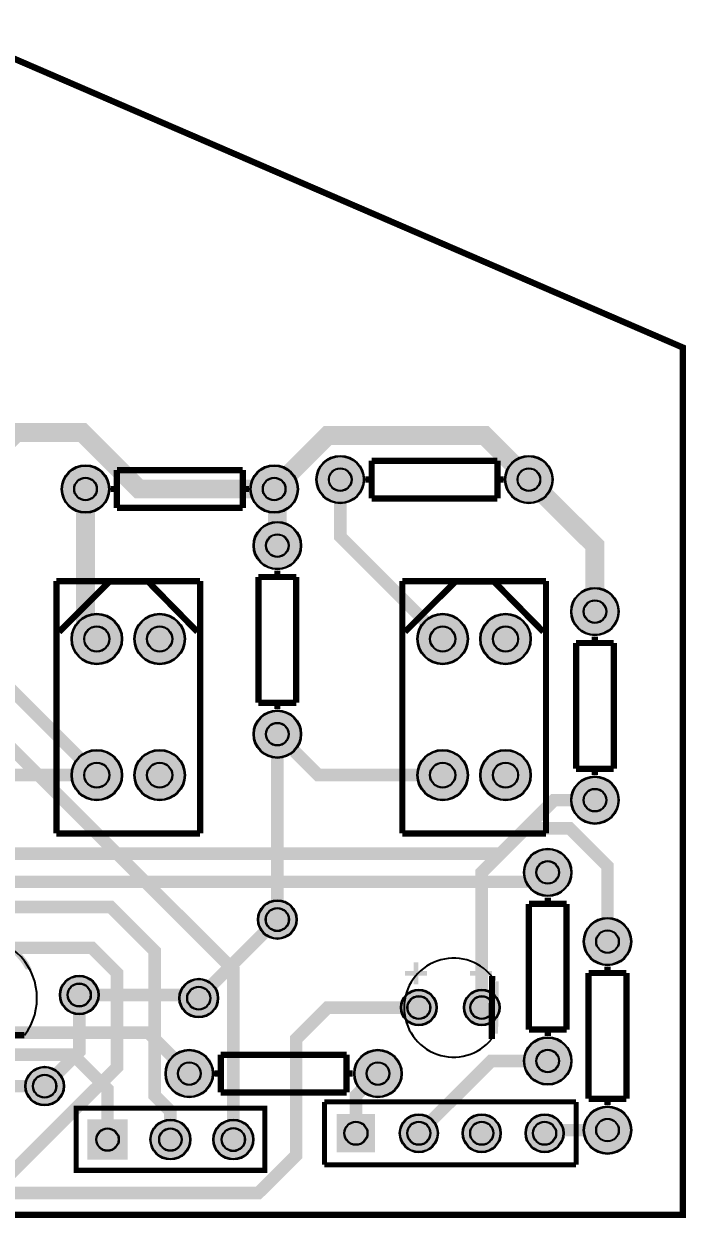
# Model space of a CAD drawing. Extents: x -25 to 2740, y 850 to 2750.
# Drawn here: x 1687 to 2740, y 850 to 2750 of the extents above; entities that cross this region are included whole.
import ezdxf

# ---------------------------------------------------------------- set-up
doc = ezdxf.new("R2010")
doc.units = 9
for name, color, linetype, true_color in [('BoardOutLine', 7, 'Continuous', 0xff00ff), ('BottomLayer', 7, 'Continuous', 0x0000ff), ('BottomSolderMaskLayer', 7, 'Continuous', 0xaa00ff), ('Document', 7, 'Continuous', 0xffffff), ('Multi-Layer', 7, 'Continuous', 0xc0c0c0), ('TopLayer', 7, 'Continuous', 0xff0000), ('TopSilkLayer', 7, 'Continuous', 0xffcc00), ('TopSolderMaskLayer', 7, 'Continuous', 0x800080)]:
    doc.layers.add(name, color=color, linetype=linetype, true_color=true_color)

msp = doc.modelspace()

# ---------------------------------------------------------------- hatches: boundary and pattern name
at = {"layer": 'BottomSolderMaskLayer'}
for points in [[(2152, 2025, 1), (2228, 2025, 1)], [(2452, 2025, 1), (2528, 2025, 1)], [(1747, 2010, 1), (1823, 2010, 1)], [(2047, 2010, 1), (2123, 2010, 1)], [(2052, 1920, 1), (2128, 1920, 1)], [(2557, 1815, 1), (2633, 1815, 1)], [(1762.5, 1771.4, 1), (1843.3, 1771.4, 1)], [(1862.5, 1771.4, 1), (1943.3, 1771.4, 1)], [(2312.5, 1771.4, 1), (2393.3, 1771.4, 1)], [(2412.5, 1771.4, 1), (2493.3, 1771.4, 1)], [(2052, 1620, 1), (2128, 1620, 1)], [(1762.5, 1554.8, 1), (1843.3, 1554.8, 1)], [(1862.5, 1554.8, 1), (1943.3, 1554.8, 1)], [(2312.5, 1554.8, 1), (2393.3, 1554.8, 1)], [(2412.5, 1554.8, 1), (2493.3, 1554.8, 1)], [(2557, 1515, 1), (2633, 1515, 1)], [(2482, 1400, 1), (2558, 1400, 1)], [(2059, 1325, 1), (2121, 1325, 1)], [(2577, 1290, 1), (2653, 1290, 1)], [(1744, 1205, 1), (1806, 1205, 1)], [(1934, 1200, 1), (1996, 1200, 1)], [(2286.4, 1185, 1), (2343.6, 1185, 1)], [(2386.4, 1185, 1), (2443.6, 1185, 1)], [(2482, 1100, 1), (2558, 1100, 1)], [(1912, 1080, 1), (1988, 1080, 1)], [(2212, 1080, 1), (2288, 1080, 1)], [(1689, 1060, 1), (1751, 1060, 1)], [(2577, 990, 1), (2653, 990, 1)], [(1788, 1007), (1852, 1007), (1852, 943), (1788, 943)], [(1888, 975, 1), (1952, 975, 1)], [(1988, 975, 1), (2052, 975, 1)], [(2184.5, 1015.5), (2245.5, 1015.5), (2245.5, 954.5), (2184.5, 954.5)], [(2284.5, 985, 1), (2345.5, 985, 1)], [(2384.5, 985, 1), (2445.5, 985, 1)], [(2484.5, 985, 1), (2545.5, 985, 1)]]:
    msp.add_hatch(color=256, dxfattribs=at).paths.add_polyline_path(points)
at = {"layer": 'Document'}
for points in [[(1519.8, 1245.7), (1529.8, 1245.7), (1531.2, 1248.1), (1532.5, 1250.4), (1534, 1252.7), (1535.5, 1255), (1537.1, 1257.2), (1538.8, 1259.3), (1540.5, 1261.5), (1542.3, 1263.5), (1544.1, 1265.5), (1546, 1267.5), (1548, 1269.4), (1550, 1271.2), (1552.1, 1273), (1554.2, 1274.7), (1556.4, 1276.3), (1558.6, 1277.9), (1560.8, 1279.4), (1563.2, 1280.8), (1565.5, 1282.2), (1567.9, 1283.5), (1570.3, 1284.7), (1572.8, 1285.9), (1575.3, 1287), (1577.9, 1288), (1580.4, 1288.9), (1583, 1289.7), (1585.6, 1290.5), (1588.3, 1291.2), (1590.9, 1291.8), (1593.6, 1292.3), (1596.3, 1292.8), (1599, 1293.1), (1601.7, 1293.4), (1604.4, 1293.6), (1607.1, 1293.8), (1609.8, 1293.8), (1612.6, 1293.8), (1615.3, 1293.6), (1618, 1293.4), (1620.7, 1293.1), (1623.4, 1292.8), (1626.1, 1292.3), (1628.8, 1291.8), (1631.4, 1291.2), (1634.1, 1290.5), (1636.7, 1289.7), (1639.3, 1288.9), (1641.8, 1288), (1644.4, 1287), (1646.9, 1285.9), (1649.3, 1284.7), (1651.8, 1283.5), (1654.2, 1282.2), (1656.5, 1280.8), (1658.8, 1279.4), (1661.1, 1277.9), (1663.3, 1276.3), (1665.5, 1274.7), (1667.6, 1273), (1669.7, 1271.2), (1671.7, 1269.4), (1673.7, 1267.5), (1675.6, 1265.5), (1677.4, 1263.5), (1679.2, 1261.5), (1680.9, 1259.3), (1682.6, 1257.2), (1684.2, 1255), (1685.7, 1252.7), (1687.1, 1250.4), (1688.5, 1248.1), (1689.8, 1245.7), (1699.8, 1245.7), (1694.8, 1255.7), (1693.3, 1258.1), (1691.7, 1260.4), (1690, 1262.7), (1688.2, 1265), (1686.4, 1267.2), (1684.5, 1269.3), (1682.6, 1271.4), (1680.6, 1273.5), (1678.5, 1275.4), (1676.4, 1277.4), (1674.3, 1279.2), (1672.1, 1281), (1669.8, 1282.8), (1667.5, 1284.4), (1665.1, 1286.1), (1662.7, 1287.6), (1660.3, 1289.1), (1657.8, 1290.5), (1655.2, 1291.8), (1652.7, 1293), (1650.1, 1294.2), (1647.5, 1295.3), (1644.8, 1296.4), (1642.1, 1297.3), (1639.4, 1298.2), (1636.6, 1299), (1633.9, 1299.7), (1631.1, 1300.4), (1628.3, 1300.9), (1625.5, 1301.4), (1622.7, 1301.8), (1619.8, 1302.1), (1617, 1302.4), (1614.1, 1302.5), (1611.3, 1302.6), (1608.4, 1302.6), (1605.6, 1302.5), (1602.7, 1302.4), (1599.9, 1302.1), (1597, 1301.8), (1594.2, 1301.4), (1591.4, 1300.9), (1588.6, 1300.4), (1585.8, 1299.7), (1583, 1299), (1580.3, 1298.2), (1577.6, 1297.3), (1574.9, 1296.4), (1572.2, 1295.3), (1569.6, 1294.2), (1567, 1293), (1564.4, 1291.8), (1561.9, 1290.5), (1559.4, 1289.1), (1557, 1287.6), (1554.6, 1286.1), (1552.2, 1284.4), (1549.9, 1282.8), (1547.6, 1281), (1545.4, 1279.2), (1543.2, 1277.4), (1541.1, 1275.4), (1539.1, 1273.5), (1537.1, 1271.4), (1535.2, 1269.3), (1533.3, 1267.2), (1531.5, 1265), (1529.7, 1262.7), (1528, 1260.4), (1526.4, 1258.1), (1524.8, 1255.7)], [(2306.8, 1256.7), (2306.8, 1222), (2314.3, 1222), (2314.3, 1256.7)], [(2327.9, 1243.1), (2293.2, 1243.1), (2293.2, 1235.6), (2327.9, 1235.6)], [(2431.1, 1243.1), (2396.5, 1243.1), (2396.5, 1235.6), (2431.1, 1235.6)], [(2429.6, 1226.7), (2429.6, 1143.3), (2441, 1143.3), (2441, 1143.7), (2442.2, 1226.7)]]:
    msp.add_hatch(color=256, dxfattribs=at).paths.add_polyline_path(points)
at = {"layer": 'Multi-Layer'}
for points in [[(2153, 2025, 1), (2227, 2025, 1)], [(2453, 2025, 1), (2527, 2025, 1)], [(1748, 2010, 1), (1822, 2010, 1)], [(2048, 2010, 1), (2122, 2010, 1)], [(2053, 1920, 1), (2127, 1920, 1)], [(2558, 1815, 1), (2632, 1815, 1)], [(1763.5, 1771.4, 1), (1842.3, 1771.4, 1)], [(1863.5, 1771.4, 1), (1942.3, 1771.4, 1)], [(2313.5, 1771.4, 1), (2392.3, 1771.4, 1)], [(2413.5, 1771.4, 1), (2492.3, 1771.4, 1)], [(2053, 1620, 1), (2127, 1620, 1)], [(1763.5, 1554.8, 1), (1842.3, 1554.8, 1)], [(1863.5, 1554.8, 1), (1942.3, 1554.8, 1)], [(2313.5, 1554.8, 1), (2392.3, 1554.8, 1)], [(2413.5, 1554.8, 1), (2492.3, 1554.8, 1)], [(2558, 1515, 1), (2632, 1515, 1)], [(2483, 1400, 1), (2557, 1400, 1)], [(2578, 1290, 1), (2652, 1290, 1)], [(2287.4, 1185, 1), (2342.6, 1185, 1)], [(2387.4, 1185, 1), (2442.6, 1185, 1)], [(2483, 1100, 1), (2557, 1100, 1)], [(1913, 1080, 1), (1987, 1080, 1)], [(2213, 1080, 1), (2287, 1080, 1)], [(2578, 990, 1), (2652, 990, 1)], [(2185.5, 1014.5), (2244.5, 1014.5), (2244.5, 955.5), (2185.5, 955.5)], [(2285.5, 985, 1), (2344.5, 985, 1)], [(2385.5, 985, 1), (2444.5, 985, 1)], [(2485.5, 985, 1), (2544.5, 985, 1)], [(1789, 1006), (1851, 1006), (1851, 944), (1789, 944)], [(1889, 975, 1), (1951, 975, 1)], [(1989, 975, 1), (2051, 975, 1)]]:
    msp.add_hatch(color=256, dxfattribs=at).paths.add_polyline_path(points)
at = {"layer": 'TopSolderMaskLayer'}
for points in [[(2152, 2025, 1), (2228, 2025, 1)], [(2452, 2025, 1), (2528, 2025, 1)], [(1747, 2010, 1), (1823, 2010, 1)], [(2047, 2010, 1), (2123, 2010, 1)], [(2052, 1920, 1), (2128, 1920, 1)], [(2557, 1815, 1), (2633, 1815, 1)], [(1762.5, 1771.4, 1), (1843.3, 1771.4, 1)], [(1862.5, 1771.4, 1), (1943.3, 1771.4, 1)], [(2312.5, 1771.4, 1), (2393.3, 1771.4, 1)], [(2412.5, 1771.4, 1), (2493.3, 1771.4, 1)], [(2052, 1620, 1), (2128, 1620, 1)], [(1762.5, 1554.8, 1), (1843.3, 1554.8, 1)], [(1862.5, 1554.8, 1), (1943.3, 1554.8, 1)], [(2312.5, 1554.8, 1), (2393.3, 1554.8, 1)], [(2412.5, 1554.8, 1), (2493.3, 1554.8, 1)], [(2557, 1515, 1), (2633, 1515, 1)], [(2482, 1400, 1), (2558, 1400, 1)], [(2059, 1325, 1), (2121, 1325, 1)], [(2577, 1290, 1), (2653, 1290, 1)], [(1744, 1205, 1), (1806, 1205, 1)], [(1934, 1200, 1), (1996, 1200, 1)], [(2286.4, 1185, 1), (2343.6, 1185, 1)], [(2386.4, 1185, 1), (2443.6, 1185, 1)], [(2482, 1100, 1), (2558, 1100, 1)], [(1912, 1080, 1), (1988, 1080, 1)], [(2212, 1080, 1), (2288, 1080, 1)], [(1689, 1060, 1), (1751, 1060, 1)], [(2577, 990, 1), (2653, 990, 1)], [(1788, 1007), (1852, 1007), (1852, 943), (1788, 943)], [(1888, 975, 1), (1952, 975, 1)], [(1988, 975, 1), (2052, 975, 1)], [(2184.5, 1015.5), (2245.5, 1015.5), (2245.5, 954.5), (2184.5, 954.5)], [(2284.5, 985, 1), (2345.5, 985, 1)], [(2384.5, 985, 1), (2445.5, 985, 1)], [(2484.5, 985, 1), (2545.5, 985, 1)]]:
    msp.add_hatch(color=256, dxfattribs=at).paths.add_polyline_path(points)

# ---------------------------------------------------------------- linework, layer by layer
at = {"layer": 'BoardOutLine', "const_width": 10}
msp.add_lwpolyline([(1165, 2745), (1165, 2745), (1235, 2745), (1555, 2745), (2735, 2235), (2735, 855), (-20, 855), (-20, 2235), (1165, 2745)], close=True, dxfattribs=at)
at = {"layer": 'BottomLayer'}
for points, const_width in [([(2085, 2010), (1870, 2010), (1780, 2100), (1675, 2100), (1600, 2025)], 30), ([(2085, 2010), (2170, 2095), (2420, 2095), (2490, 2025)], 30), ([(2190, 2025), (2190, 1934.3), (2352.9, 1771.4)], 20), ([(2595, 1815), (2595, 1920), (2490, 2025)], 30), ([(1785, 2010), (1785, 1789.3), (1802.9, 1771.4)], 30), ([(2090, 1920), (2090, 2005), (2085, 2010)], 30), ([(1600, 1725), (1632.7, 1725), (1802.9, 1554.8)], 20), ([(1440, 1650), (1615, 1650), (2020, 1245), (2020, 975)], 20), ([(2352.9, 1554.8), (2155.2, 1554.8), (2090, 1620)], 20), ([(2090, 1325), (2090, 1620)], 20), ([(2415, 1185), (2415, 1400), (2530, 1515), (2595, 1515)], 20), ([(1560, 1200), (1560, 1165), (1580, 1145), (1885, 1145), (1950, 1080)], 20), ([(1775, 1205), (1960, 1205), (1965, 1200)], 20), ([(2315, 1185), (2170, 1185), (2120, 1135), (2120, 950), (2060, 890), (860, 890), (790, 960), (790, 965)], 20), ([(1305, 1160), (1311.8, 1127.3), (1329.1, 1110), (1765, 1110), (1820, 1055), (1820, 975)], 20), ([(2520, 1100), (2430, 1100), (2315, 985)], 20), ([(1390, 965), (1485, 1060), (1720, 1060)], 20), ([(2515, 985), (2520, 990), (2615, 990)], 20)]:
    msp.add_lwpolyline(points, dxfattribs=dict(at, const_width=const_width))
at = {"layer": 'BottomSolderMaskLayer'}
for centre, radius in [((2190, 2025), 38), ((2490, 2025), 38), ((1785, 2010), 38), ((2085, 2010), 38), ((2190, 2025), 18.2), ((2490, 2025), 18.2), ((1785, 2010), 18.2), ((2085, 2010), 18.2), ((2090, 1920), 38), ((2090, 1920), 18.2), ((2595, 1815), 38), ((2595, 1815), 18.2), ((1802.9, 1771.4), 40.4), ((1902.9, 1771.4), 40.4), ((2352.9, 1771.4), 40.4), ((2452.9, 1771.4), 40.4), ((1802.9, 1771.4), 20.2), ((1902.9, 1771.4), 20.2), ((2352.9, 1771.4), 20.2), ((2452.9, 1771.4), 20.2), ((2090, 1620), 38), ((2090, 1620), 18.2), ((1802.9, 1554.8), 40.4), ((1902.9, 1554.8), 40.4), ((2352.9, 1554.8), 40.4), ((2452.9, 1554.8), 40.4), ((1802.9, 1554.8), 20.2), ((1902.9, 1554.8), 20.2), ((2352.9, 1554.8), 20.2), ((2452.9, 1554.8), 20.2), ((2595, 1515), 38), ((2595, 1515), 18.2), ((2520, 1400), 38), ((2520, 1400), 18.2), ((2090, 1325), 31), ((2090, 1325), 18.6), ((2615, 1290), 38), ((2615, 1290), 18.2), ((1775, 1205), 31), ((1775, 1205), 18.6), ((1965, 1200), 31), ((1965, 1200), 18.6), ((2315, 1185), 28.6), ((2315, 1185), 18.4), ((2415, 1185), 28.6), ((2415, 1185), 18.4), ((2520, 1100), 38), ((1950, 1080), 38), ((2250, 1080), 38), ((2520, 1100), 18.2), ((1720, 1060), 31), ((1950, 1080), 18.2), ((2250, 1080), 18.2), ((1720, 1060), 18.6), ((2615, 990), 38), ((1920, 975), 32), ((2020, 975), 32), ((2315, 985), 30.5), ((2415, 985), 30.5), ((2515, 985), 30.5), ((2615, 990), 18.2), ((1820, 975), 18.1), ((1920, 975), 18.1), ((2020, 975), 18.6), ((2215, 985), 18.6), ((2315, 985), 18.6), ((2415, 985), 18.6), ((2515, 985), 18.6)]:
    msp.add_circle(centre, radius, dxfattribs=at)
at = {"layer": 'Multi-Layer'}
for centre, radius in [((2190, 2025), 37), ((2490, 2025), 37), ((1785, 2010), 37), ((2085, 2010), 37), ((2190, 2025), 17.7), ((2490, 2025), 17.7), ((1785, 2010), 17.7), ((2085, 2010), 17.7), ((2090, 1920), 37), ((2090, 1920), 17.7), ((2595, 1815), 37), ((2595, 1815), 17.7), ((1802.9, 1771.4), 39.4), ((1902.9, 1771.4), 39.4), ((2352.9, 1771.4), 39.4), ((2452.9, 1771.4), 39.4), ((1802.9, 1771.4), 19.7), ((1902.9, 1771.4), 19.7), ((2352.9, 1771.4), 19.7), ((2452.9, 1771.4), 19.7), ((2090, 1620), 37), ((2090, 1620), 17.7), ((1802.9, 1554.8), 39.4), ((1902.9, 1554.8), 39.4), ((2352.9, 1554.8), 39.4), ((2452.9, 1554.8), 39.4), ((1802.9, 1554.8), 19.7), ((1902.9, 1554.8), 19.7), ((2352.9, 1554.8), 19.7), ((2452.9, 1554.8), 19.7), ((2595, 1515), 37), ((2595, 1515), 17.7), ((2520, 1400), 37), ((2520, 1400), 17.7), ((2090, 1325), 30), ((2090, 1325), 18), ((2615, 1290), 37), ((2615, 1290), 17.7), ((1775, 1205), 30), ((1775, 1205), 18), ((1965, 1200), 30), ((1965, 1200), 18), ((2315, 1185), 27.6), ((2315, 1185), 17.7), ((2415, 1185), 27.6), ((2415, 1185), 17.7), ((2520, 1100), 37), ((1950, 1080), 37), ((2250, 1080), 37), ((2520, 1100), 17.7), ((1720, 1060), 30), ((1950, 1080), 17.7), ((2250, 1080), 17.7), ((1720, 1060), 18), ((2615, 990), 37), ((2315, 985), 29.5), ((2415, 985), 29.5), ((2515, 985), 29.5), ((2615, 990), 17.7), ((1820, 975), 17.5), ((1920, 975), 31), ((1920, 975), 17.5), ((2020, 975), 31), ((2020, 975), 18), ((2215, 985), 18), ((2315, 985), 18), ((2415, 985), 18), ((2515, 985), 18)]:
    msp.add_circle(centre, radius, dxfattribs=at)
at = {"layer": 'TopLayer', "const_width": 20}
for points in [[(1145, 1820), (1145, 1800), (1515, 1430), (2445, 1430), (2485, 1470), (2555, 1470), (2615, 1410), (2615, 1290)], [(1580, 1490), (1644.8, 1554.8), (1802.9, 1554.8)], [(830, 1210), (830, 1355), (860, 1385), (2505, 1385), (2520, 1400)], [(1560, 1200), (1560, 1260), (1580, 1280), (1795, 1280), (1835, 1240), (1835, 1090), (1635, 890), (125, 890), (30, 985), (30, 1330), (80, 1380), (90, 1380)], [(1385, 1170), (1385, 1305), (1425, 1345), (1825, 1345), (1895, 1275), (1895, 1045), (1920, 1020), (1920, 975)], [(1965, 1200), (2090, 1325)], [(1720, 1060), (1775, 1115), (1775, 1205)], [(2250, 1080), (2215, 1045), (2215, 985)]]:
    msp.add_lwpolyline(points, dxfattribs=at)
at = {"layer": 'TopSilkLayer'}
for points, const_width in [([(2240, 2055), (2440, 2055)], 10), ([(2240, 2025), (2240, 2055)], 10), ([(2440, 2055), (2440, 2025)], 10), ([(1835, 2040), (2035, 2040)], 10), ([(1835, 2010), (1835, 2040)], 10), ([(2035, 2040), (2035, 2010)], 10), ([(1835, 2010), (1825, 2010)], 10), ([(1835, 1980), (1835, 2010)], 10), ([(2035, 2010), (2045, 2010)], 10), ([(2035, 2010), (2035, 1980)], 10), ([(2240, 2025), (2230, 2025)], 10), ([(2240, 1995), (2240, 2025)], 10), ([(2440, 2025), (2450, 2025)], 10), ([(2440, 2025), (2440, 1995)], 10), ([(2440, 1995), (2240, 1995)], 10), ([(2035, 1980), (1835, 1980)], 10), ([(2090, 1870), (2090, 1880)], 10), ([(1738.8, 1462), (1738.8, 1863.5)], 10), ([(1738.8, 1863.5), (1967.2, 1863.5)], 10), ([(1743, 1782.7), (1823, 1862.7), (1884.5, 1862.7), (1963, 1782.7)], 10), ([(1967.2, 1462), (1967.2, 1863.5)], 10), ([(2060, 1870), (2090, 1870)], 10), ([(2060, 1670), (2060, 1870)], 10), ([(2090, 1870), (2120, 1870)], 10), ([(2120, 1870), (2120, 1670)], 10), ([(2288.8, 1462), (2288.8, 1863.5)], 10), ([(2288.8, 1863.5), (2517.2, 1863.5)], 10), ([(2293, 1782.7), (2373, 1862.7), (2434.5, 1862.7), (2513, 1782.7)], 10), ([(2517.2, 1462), (2517.2, 1863.5)], 10), ([(2565, 1765), (2595, 1765)], 10), ([(2565, 1565), (2565, 1765)], 10), ([(2595, 1765), (2595, 1775)], 10), ([(2595, 1765), (2625, 1765)], 10), ([(2625, 1765), (2625, 1565)], 10), ([(2090, 1670), (2060, 1670)], 10), ([(2090, 1670), (2090, 1660)], 10), ([(2120, 1670), (2090, 1670)], 10), ([(2595, 1565), (2565, 1565)], 10), ([(2595, 1565), (2595, 1555)], 10), ([(2625, 1565), (2595, 1565)], 10), ([(1967.2, 1462), (1738.8, 1462)], 10), ([(2517.2, 1462), (2288.8, 1462)], 10), ([(2490, 1350), (2520, 1350)], 10), ([(2490, 1150), (2490, 1350)], 10), ([(2520, 1350), (2520, 1360)], 10), ([(2520, 1350), (2550, 1350)], 10), ([(2550, 1350), (2550, 1150)], 10), ([(2615, 1240), (2615, 1250)], 10), ([(2431.2, 1135), (2431.4, 1235.3)], 10), ([(2585, 1240), (2615, 1240)], 10), ([(2585, 1040), (2585, 1240)], 10), ([(2615, 1240), (2645, 1240)], 10), ([(2645, 1240), (2645, 1040)], 10), ([(1687.9, 1140.9), (1532.1, 1140.9)], 10), ([(2520, 1150), (2490, 1150)], 10), ([(2520, 1150), (2520, 1140)], 10), ([(2550, 1150), (2520, 1150)], 10), ([(2000, 1080), (2000, 1110)], 10), ([(2000, 1110), (2200, 1110)], 10), ([(2200, 1110), (2200, 1080)], 10), ([(2000, 1080), (1990, 1080)], 10), ([(2000, 1050), (2000, 1080)], 10), ([(2200, 1080), (2210, 1080)], 10), ([(2200, 1080), (2200, 1050)], 10), ([(2200, 1050), (2000, 1050)], 10), ([(2615, 1040), (2585, 1040)], 10), ([(2615, 1040), (2615, 1030)], 10), ([(2645, 1040), (2615, 1040)], 10), ([(2165, 935), (2165, 1035)], 7.9), ([(2165, 1035), (2565, 1035)], 7.9), ([(2565, 935), (2565, 1035)], 7.9), ([(2165, 935), (2565, 935)], 7.9)]:
    msp.add_lwpolyline(points, dxfattribs=dict(at, const_width=const_width))
at = {"layer": 'TopSilkLayer', "const_width": 8}
msp.add_lwpolyline([(1970, 1025), (2070, 1025), (2070, 926), (1770, 926), (1770, 1025), (1970, 1025)], close=True, dxfattribs=at)
at = {"layer": 'TopSilkLayer'}
for centre, radius, start, end in [((1610, 1199.9), 97.8, 322.8995, 217.1005), ((2370.3, 1184.9), 78.7, 39.3259, 320.6741)]:
    msp.add_arc(centre, radius, start, end, dxfattribs=at)
at = {"layer": 'TopSolderMaskLayer'}
for centre, radius in [((2190, 2025), 38), ((2490, 2025), 38), ((1785, 2010), 38), ((2085, 2010), 38), ((2190, 2025), 18.2), ((2490, 2025), 18.2), ((1785, 2010), 18.2), ((2085, 2010), 18.2), ((2090, 1920), 38), ((2090, 1920), 18.2), ((2595, 1815), 38), ((2595, 1815), 18.2), ((1802.9, 1771.4), 40.4), ((1902.9, 1771.4), 40.4), ((2352.9, 1771.4), 40.4), ((2452.9, 1771.4), 40.4), ((1802.9, 1771.4), 20.2), ((1902.9, 1771.4), 20.2), ((2352.9, 1771.4), 20.2), ((2452.9, 1771.4), 20.2), ((2090, 1620), 38), ((2090, 1620), 18.2), ((1802.9, 1554.8), 40.4), ((1902.9, 1554.8), 40.4), ((2352.9, 1554.8), 40.4), ((2452.9, 1554.8), 40.4), ((1802.9, 1554.8), 20.2), ((1902.9, 1554.8), 20.2), ((2352.9, 1554.8), 20.2), ((2452.9, 1554.8), 20.2), ((2595, 1515), 38), ((2595, 1515), 18.2), ((2520, 1400), 38), ((2520, 1400), 18.2), ((2090, 1325), 31), ((2090, 1325), 18.6), ((2615, 1290), 38), ((2615, 1290), 18.2), ((1775, 1205), 31), ((1775, 1205), 18.6), ((1965, 1200), 31), ((1965, 1200), 18.6), ((2315, 1185), 28.6), ((2315, 1185), 18.4), ((2415, 1185), 28.6), ((2415, 1185), 18.4), ((2520, 1100), 38), ((1950, 1080), 38), ((2250, 1080), 38), ((2520, 1100), 18.2), ((1720, 1060), 31), ((1950, 1080), 18.2), ((2250, 1080), 18.2), ((1720, 1060), 18.6), ((2615, 990), 38), ((1920, 975), 32), ((2020, 975), 32), ((2315, 985), 30.5), ((2415, 985), 30.5), ((2515, 985), 30.5), ((2615, 990), 18.2), ((1820, 975), 18.1), ((1920, 975), 18.1), ((2020, 975), 18.6), ((2215, 985), 18.6), ((2315, 985), 18.6), ((2415, 985), 18.6), ((2515, 985), 18.6)]:
    msp.add_circle(centre, radius, dxfattribs=at)

doc.saveas('drawing.dxf')
